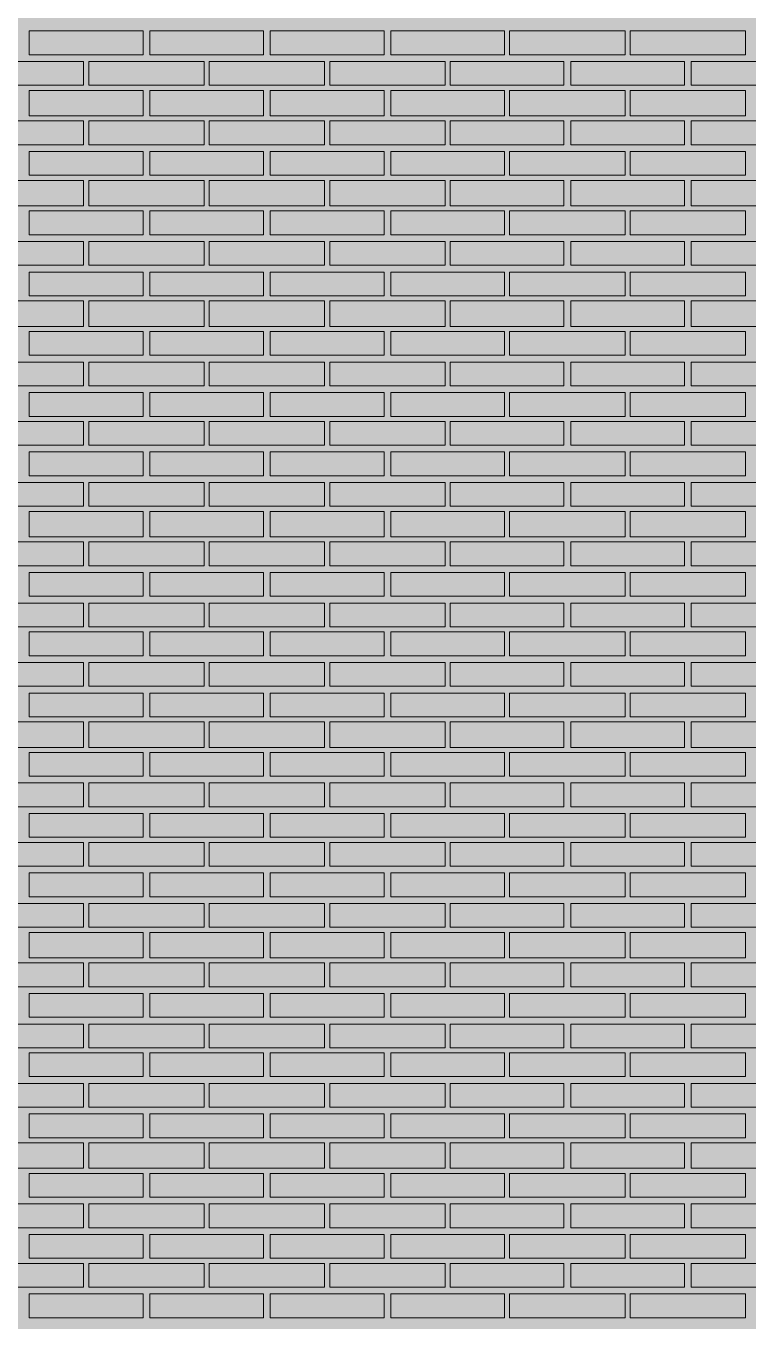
# Model space of a CAD drawing. Header units: millimetres. Extents: x -28928 to 100580, y -22867 to 36490.
# Drawn here: x 75885 to 77685, y -491 to 2737 of the extents above; entities that cross this region are included whole.
import ezdxf

# ---------------------------------------------------------------- set-up
doc = ezdxf.new("R2010")
doc.units = ezdxf.units.MM
doc.layers.add('PDF _Геометрия', color=7, linetype='Continuous', true_color=0x8f8e8d)
doc.layers.add('PDF _Сплошная заливка', color=7, linetype='Continuous', true_color=0xffffff)

msp = doc.modelspace()

# ---------------------------------------------------------------- hatches: boundary and pattern name
at = {"layer": 'PDF _Сплошная заливка', "true_color": 0xdcd6cf, "transparency": 33554559}
msp.add_hatch(color=254, dxfattribs=at).paths.add_polyline_path([(60798.4, -2005.5), (60798.4, -4713.2), (70224.5, -4713.2), (70224.5, -1464), (74070.3, -1464), (74070.3, -4713.2), (82294.9, -4713.2), (82294.9, 9028.4), (55763.7, 9028.4), (55763.7, -4713.2), (56851.1, -4713.2), (56851.1, -1464), (58251.4, -1464), (58251.4, -4713.2), (59499.5, -4713.2), (59499.5, -2005.5)])

# ---------------------------------------------------------------- linework, layer by layer
at = {"layer": 'PDF _Геометрия', "lineweight": 9}
for points in [[(76177.2, 2724.5), (76177.2, 2665.3), (75893.7, 2665.3), (75893.7, 2724.5)], [(76477.6, 2724.5), (76477.6, 2665.3), (76194.1, 2665.3), (76194.1, 2724.5)], [(76778, 2724.5), (76778, 2665.3), (76494.5, 2665.3), (76494.5, 2724.5)], [(77078.4, 2724.5), (77078.4, 2665.3), (76794.9, 2665.3), (76794.9, 2724.5)], [(77378.7, 2724.5), (77378.7, 2665.3), (77091.1, 2665.3), (77091.1, 2724.5)], [(77679.1, 2724.5), (77679.1, 2665.3), (77391.4, 2665.3), (77391.4, 2724.5)], [(76029.1, 2589.1), (75885.3, 2589.1), (75745.7, 2589.1), (75745.7, 2648.4), (75885.3, 2648.4), (76029.1, 2648.4)], [(76329.5, 2589.1), (76185.7, 2589.1), (76041.8, 2589.1), (76041.8, 2648.4), (76185.7, 2648.4), (76329.5, 2648.4)], [(76629.9, 2589.1), (76486.1, 2589.1), (76342.2, 2589.1), (76342.2, 2648.4), (76486.1, 2648.4), (76629.9, 2648.4)], [(76930.3, 2589.1), (76786.4, 2589.1), (76642.6, 2589.1), (76642.6, 2648.4), (76786.4, 2648.4), (76930.3, 2648.4)], [(77226.4, 2589.1), (77086.8, 2589.1), (76943, 2589.1), (76943, 2648.4), (77086.8, 2648.4), (77226.4, 2648.4)], [(77526.8, 2589.1), (77387.2, 2589.1), (77243.4, 2589.1), (77243.4, 2648.4), (77387.2, 2648.4), (77526.8, 2648.4)], [(77827.2, 2589.1), (77683.4, 2589.1), (77543.7, 2589.1), (77543.7, 2648.4), (77683.4, 2648.4), (77827.2, 2648.4)], [(76177.2, 2576.4), (76177.2, 2513), (75893.7, 2513), (75893.7, 2576.4)], [(76477.6, 2576.4), (76477.6, 2513), (76194.1, 2513), (76194.1, 2576.4)], [(76778, 2576.4), (76778, 2513), (76494.5, 2513), (76494.5, 2576.4)], [(77078.4, 2576.4), (77078.4, 2513), (76794.9, 2513), (76794.9, 2576.4)], [(77378.7, 2576.4), (77378.7, 2513), (77091.1, 2513), (77091.1, 2576.4)], [(77679.1, 2576.4), (77679.1, 2513), (77391.4, 2513), (77391.4, 2576.4)], [(76029.1, 2441), (75885.3, 2441), (75745.7, 2441), (75745.7, 2500.3), (75885.3, 2500.3), (76029.1, 2500.3)], [(76329.5, 2441), (76185.7, 2441), (76041.8, 2441), (76041.8, 2500.3), (76185.7, 2500.3), (76329.5, 2500.3)], [(76629.9, 2441), (76486.1, 2441), (76342.2, 2441), (76342.2, 2500.3), (76486.1, 2500.3), (76629.9, 2500.3)], [(76930.3, 2441), (76786.4, 2441), (76642.6, 2441), (76642.6, 2500.3), (76786.4, 2500.3), (76930.3, 2500.3)], [(77226.4, 2441), (77086.8, 2441), (76943, 2441), (76943, 2500.3), (77086.8, 2500.3), (77226.4, 2500.3)], [(77526.8, 2441), (77387.2, 2441), (77243.4, 2441), (77243.4, 2500.3), (77387.2, 2500.3), (77526.8, 2500.3)], [(77827.2, 2441), (77683.4, 2441), (77543.7, 2441), (77543.7, 2500.3), (77683.4, 2500.3), (77827.2, 2500.3)], [(76177.2, 2424.1), (76177.2, 2364.9), (75893.7, 2364.9), (75893.7, 2424.1)], [(76477.6, 2424.1), (76477.6, 2364.9), (76194.1, 2364.9), (76194.1, 2424.1)], [(76778, 2424.1), (76778, 2364.9), (76494.5, 2364.9), (76494.5, 2424.1)], [(77078.4, 2424.1), (77078.4, 2364.9), (76794.9, 2364.9), (76794.9, 2424.1)], [(77378.7, 2424.1), (77378.7, 2364.9), (77091.1, 2364.9), (77091.1, 2424.1)], [(77679.1, 2424.1), (77679.1, 2364.9), (77391.4, 2364.9), (77391.4, 2424.1)], [(76029.1, 2288.7), (75885.3, 2288.7), (75745.7, 2288.7), (75745.7, 2352.2), (75885.3, 2352.2), (76029.1, 2352.2)], [(76329.5, 2288.7), (76185.7, 2288.7), (76041.8, 2288.7), (76041.8, 2352.2), (76185.7, 2352.2), (76329.5, 2352.2)], [(76629.9, 2288.7), (76486.1, 2288.7), (76342.2, 2288.7), (76342.2, 2352.2), (76486.1, 2352.2), (76629.9, 2352.2)], [(76930.3, 2288.7), (76786.4, 2288.7), (76642.6, 2288.7), (76642.6, 2352.2), (76786.4, 2352.2), (76930.3, 2352.2)], [(77226.4, 2288.7), (77086.8, 2288.7), (76943, 2288.7), (76943, 2352.2), (77086.8, 2352.2), (77226.4, 2352.2)], [(77526.8, 2288.7), (77387.2, 2288.7), (77243.4, 2288.7), (77243.4, 2352.2), (77387.2, 2352.2), (77526.8, 2352.2)], [(77827.2, 2288.7), (77683.4, 2288.7), (77543.7, 2288.7), (77543.7, 2352.2), (77683.4, 2352.2), (77827.2, 2352.2)], [(76177.2, 2276), (76177.2, 2216.8), (75893.7, 2216.8), (75893.7, 2276)], [(76477.6, 2276), (76477.6, 2216.8), (76194.1, 2216.8), (76194.1, 2276)], [(76778, 2276), (76778, 2216.8), (76494.5, 2216.8), (76494.5, 2276)], [(77078.4, 2276), (77078.4, 2216.8), (76794.9, 2216.8), (76794.9, 2276)], [(77378.7, 2276), (77378.7, 2216.8), (77091.1, 2216.8), (77091.1, 2276)], [(77679.1, 2276), (77679.1, 2216.8), (77391.4, 2216.8), (77391.4, 2276)], [(76029.1, 2140.7), (75885.3, 2140.7), (75745.7, 2140.7), (75745.7, 2199.9), (75885.3, 2199.9), (76029.1, 2199.9)], [(76329.5, 2140.7), (76185.7, 2140.7), (76041.8, 2140.7), (76041.8, 2199.9), (76185.7, 2199.9), (76329.5, 2199.9)], [(76629.9, 2140.7), (76486.1, 2140.7), (76342.2, 2140.7), (76342.2, 2199.9), (76486.1, 2199.9), (76629.9, 2199.9)], [(76930.3, 2140.7), (76786.4, 2140.7), (76642.6, 2140.7), (76642.6, 2199.9), (76786.4, 2199.9), (76930.3, 2199.9)], [(77226.4, 2140.7), (77086.8, 2140.7), (76943, 2140.7), (76943, 2199.9), (77086.8, 2199.9), (77226.4, 2199.9)], [(77526.8, 2140.7), (77387.2, 2140.7), (77243.4, 2140.7), (77243.4, 2199.9), (77387.2, 2199.9), (77526.8, 2199.9)], [(77827.2, 2140.7), (77683.4, 2140.7), (77543.7, 2140.7), (77543.7, 2199.9), (77683.4, 2199.9), (77827.2, 2199.9)], [(76177.2, 2123.7), (76177.2, 2064.5), (75893.7, 2064.5), (75893.7, 2123.7)], [(76477.6, 2123.7), (76477.6, 2064.5), (76194.1, 2064.5), (76194.1, 2123.7)], [(76778, 2123.7), (76778, 2064.5), (76494.5, 2064.5), (76494.5, 2123.7)], [(77078.4, 2123.7), (77078.4, 2064.5), (76794.9, 2064.5), (76794.9, 2123.7)], [(77378.7, 2123.7), (77378.7, 2064.5), (77091.1, 2064.5), (77091.1, 2123.7)], [(77679.1, 2123.7), (77679.1, 2064.5), (77391.4, 2064.5), (77391.4, 2123.7)], [(76029.1, 1988.4), (75885.3, 1988.4), (75745.7, 1988.4), (75745.7, 2051.8), (75885.3, 2051.8), (76029.1, 2051.8)], [(76329.5, 1988.4), (76185.7, 1988.4), (76041.8, 1988.4), (76041.8, 2051.8), (76185.7, 2051.8), (76329.5, 2051.8)], [(76629.9, 1988.4), (76486.1, 1988.4), (76342.2, 1988.4), (76342.2, 2051.8), (76486.1, 2051.8), (76629.9, 2051.8)], [(76930.3, 1988.4), (76786.4, 1988.4), (76642.6, 1988.4), (76642.6, 2051.8), (76786.4, 2051.8), (76930.3, 2051.8)], [(77226.4, 1988.4), (77086.8, 1988.4), (76943, 1988.4), (76943, 2051.8), (77086.8, 2051.8), (77226.4, 2051.8)], [(77526.8, 1988.4), (77387.2, 1988.4), (77243.4, 1988.4), (77243.4, 2051.8), (77387.2, 2051.8), (77526.8, 2051.8)], [(77827.2, 1988.4), (77683.4, 1988.4), (77543.7, 1988.4), (77543.7, 2051.8), (77683.4, 2051.8), (77827.2, 2051.8)], [(76177.2, 1975.7), (76177.2, 1916.4), (75893.7, 1916.4), (75893.7, 1975.7)], [(76477.6, 1975.7), (76477.6, 1916.4), (76194.1, 1916.4), (76194.1, 1975.7)], [(76778, 1975.7), (76778, 1916.4), (76494.5, 1916.4), (76494.5, 1975.7)], [(77078.4, 1975.7), (77078.4, 1916.4), (76794.9, 1916.4), (76794.9, 1975.7)], [(77378.7, 1975.7), (77378.7, 1916.4), (77091.1, 1916.4), (77091.1, 1975.7)], [(77679.1, 1975.7), (77679.1, 1916.4), (77391.4, 1916.4), (77391.4, 1975.7)], [(76029.1, 1840.3), (75885.3, 1840.3), (75745.7, 1840.3), (75745.7, 1899.5), (75885.3, 1899.5), (76029.1, 1899.5)], [(76329.5, 1840.3), (76185.7, 1840.3), (76041.8, 1840.3), (76041.8, 1899.5), (76185.7, 1899.5), (76329.5, 1899.5)], [(76629.9, 1840.3), (76486.1, 1840.3), (76342.2, 1840.3), (76342.2, 1899.5), (76486.1, 1899.5), (76629.9, 1899.5)], [(76930.3, 1840.3), (76786.4, 1840.3), (76642.6, 1840.3), (76642.6, 1899.5), (76786.4, 1899.5), (76930.3, 1899.5)], [(77226.4, 1840.3), (77086.8, 1840.3), (76943, 1840.3), (76943, 1899.5), (77086.8, 1899.5), (77226.4, 1899.5)], [(77526.8, 1840.3), (77387.2, 1840.3), (77243.4, 1840.3), (77243.4, 1899.5), (77387.2, 1899.5), (77526.8, 1899.5)], [(77827.2, 1840.3), (77683.4, 1840.3), (77543.7, 1840.3), (77543.7, 1899.5), (77683.4, 1899.5), (77827.2, 1899.5)], [(76177.2, 1823.4), (76177.2, 1764.1), (75893.7, 1764.1), (75893.7, 1823.4)], [(76477.6, 1823.4), (76477.6, 1764.1), (76194.1, 1764.1), (76194.1, 1823.4)], [(76778, 1823.4), (76778, 1764.1), (76494.5, 1764.1), (76494.5, 1823.4)], [(77078.4, 1823.4), (77078.4, 1764.1), (76794.9, 1764.1), (76794.9, 1823.4)], [(77378.7, 1823.4), (77378.7, 1764.1), (77091.1, 1764.1), (77091.1, 1823.4)], [(77679.1, 1823.4), (77679.1, 1764.1), (77391.4, 1764.1), (77391.4, 1823.4)], [(76029.1, 1692.2), (75885.3, 1692.2), (75745.7, 1692.2), (75745.7, 1751.4), (75885.3, 1751.4), (76029.1, 1751.4)], [(76329.5, 1692.2), (76185.7, 1692.2), (76041.8, 1692.2), (76041.8, 1751.4), (76185.7, 1751.4), (76329.5, 1751.4)], [(76629.9, 1692.2), (76486.1, 1692.2), (76342.2, 1692.2), (76342.2, 1751.4), (76486.1, 1751.4), (76629.9, 1751.4)], [(76930.3, 1692.2), (76786.4, 1692.2), (76642.6, 1692.2), (76642.6, 1751.4), (76786.4, 1751.4), (76930.3, 1751.4)], [(77226.4, 1692.2), (77086.8, 1692.2), (76943, 1692.2), (76943, 1751.4), (77086.8, 1751.4), (77226.4, 1751.4)], [(77526.8, 1692.2), (77387.2, 1692.2), (77243.4, 1692.2), (77243.4, 1751.4), (77387.2, 1751.4), (77526.8, 1751.4)], [(77827.2, 1692.2), (77683.4, 1692.2), (77543.7, 1692.2), (77543.7, 1751.4), (77683.4, 1751.4), (77827.2, 1751.4)], [(76177.2, 1675.3), (76177.2, 1616), (75893.7, 1616), (75893.7, 1675.3)], [(76477.6, 1675.3), (76477.6, 1616), (76194.1, 1616), (76194.1, 1675.3)], [(76778, 1675.3), (76778, 1616), (76494.5, 1616), (76494.5, 1675.3)], [(77078.4, 1675.3), (77078.4, 1616), (76794.9, 1616), (76794.9, 1675.3)], [(77378.7, 1675.3), (77378.7, 1616), (77091.1, 1616), (77091.1, 1675.3)], [(77679.1, 1675.3), (77679.1, 1616), (77391.4, 1616), (77391.4, 1675.3)], [(76029.1, 1539.9), (75885.3, 1539.9), (75745.7, 1539.9), (75745.7, 1599.1), (75885.3, 1599.1), (76029.1, 1599.1)], [(76329.5, 1539.9), (76185.7, 1539.9), (76041.8, 1539.9), (76041.8, 1599.1), (76185.7, 1599.1), (76329.5, 1599.1)], [(76629.9, 1539.9), (76486.1, 1539.9), (76342.2, 1539.9), (76342.2, 1599.1), (76486.1, 1599.1), (76629.9, 1599.1)], [(76930.3, 1539.9), (76786.4, 1539.9), (76642.6, 1539.9), (76642.6, 1599.1), (76786.4, 1599.1), (76930.3, 1599.1)], [(77226.4, 1539.9), (77086.8, 1539.9), (76943, 1539.9), (76943, 1599.1), (77086.8, 1599.1), (77226.4, 1599.1)], [(77526.8, 1539.9), (77387.2, 1539.9), (77243.4, 1539.9), (77243.4, 1599.1), (77387.2, 1599.1), (77526.8, 1599.1)], [(77827.2, 1539.9), (77683.4, 1539.9), (77543.7, 1539.9), (77543.7, 1599.1), (77683.4, 1599.1), (77827.2, 1599.1)], [(76177.2, 1527.2), (76177.2, 1463.7), (75893.7, 1463.7), (75893.7, 1527.2)], [(76477.6, 1527.2), (76477.6, 1463.7), (76194.1, 1463.7), (76194.1, 1527.2)], [(76778, 1527.2), (76778, 1463.7), (76494.5, 1463.7), (76494.5, 1527.2)], [(77078.4, 1527.2), (77078.4, 1463.7), (76794.9, 1463.7), (76794.9, 1527.2)], [(77378.7, 1527.2), (77378.7, 1463.7), (77091.1, 1463.7), (77091.1, 1527.2)], [(77679.1, 1527.2), (77679.1, 1463.7), (77391.4, 1463.7), (77391.4, 1527.2)], [(76029.1, 1391.8), (75885.3, 1391.8), (75745.7, 1391.8), (75745.7, 1451), (75885.3, 1451), (76029.1, 1451)], [(76329.5, 1391.8), (76185.7, 1391.8), (76041.8, 1391.8), (76041.8, 1451), (76185.7, 1451), (76329.5, 1451)], [(76629.9, 1391.8), (76486.1, 1391.8), (76342.2, 1391.8), (76342.2, 1451), (76486.1, 1451), (76629.9, 1451)], [(76930.3, 1391.8), (76786.4, 1391.8), (76642.6, 1391.8), (76642.6, 1451), (76786.4, 1451), (76930.3, 1451)], [(77226.4, 1391.8), (77086.8, 1391.8), (76943, 1391.8), (76943, 1451), (77086.8, 1451), (77226.4, 1451)], [(77526.8, 1391.8), (77387.2, 1391.8), (77243.4, 1391.8), (77243.4, 1451), (77387.2, 1451), (77526.8, 1451)], [(77827.2, 1391.8), (77683.4, 1391.8), (77543.7, 1391.8), (77543.7, 1451), (77683.4, 1451), (77827.2, 1451)], [(76177.2, 1374.9), (76177.2, 1315.7), (75893.7, 1315.7), (75893.7, 1374.9)], [(76477.6, 1374.9), (76477.6, 1315.7), (76194.1, 1315.7), (76194.1, 1374.9)], [(76778, 1374.9), (76778, 1315.7), (76494.5, 1315.7), (76494.5, 1374.9)], [(77078.4, 1374.9), (77078.4, 1315.7), (76794.9, 1315.7), (76794.9, 1374.9)], [(77378.7, 1374.9), (77378.7, 1315.7), (77091.1, 1315.7), (77091.1, 1374.9)], [(77679.1, 1374.9), (77679.1, 1315.7), (77391.4, 1315.7), (77391.4, 1374.9)], [(76029.1, 1239.5), (75885.3, 1239.5), (75745.7, 1239.5), (75745.7, 1298.7), (75885.3, 1298.7), (76029.1, 1298.7)], [(76329.5, 1239.5), (76185.7, 1239.5), (76041.8, 1239.5), (76041.8, 1298.7), (76185.7, 1298.7), (76329.5, 1298.7)], [(76629.9, 1239.5), (76486.1, 1239.5), (76342.2, 1239.5), (76342.2, 1298.7), (76486.1, 1298.7), (76629.9, 1298.7)], [(76930.3, 1239.5), (76786.4, 1239.5), (76642.6, 1239.5), (76642.6, 1298.7), (76786.4, 1298.7), (76930.3, 1298.7)], [(77226.4, 1239.5), (77086.8, 1239.5), (76943, 1239.5), (76943, 1298.7), (77086.8, 1298.7), (77226.4, 1298.7)], [(77526.8, 1239.5), (77387.2, 1239.5), (77243.4, 1239.5), (77243.4, 1298.7), (77387.2, 1298.7), (77526.8, 1298.7)], [(77827.2, 1239.5), (77683.4, 1239.5), (77543.7, 1239.5), (77543.7, 1298.7), (77683.4, 1298.7), (77827.2, 1298.7)], [(76177.2, 1226.8), (76177.2, 1167.6), (75893.7, 1167.6), (75893.7, 1226.8)], [(76477.6, 1226.8), (76477.6, 1167.6), (76194.1, 1167.6), (76194.1, 1226.8)], [(76778, 1226.8), (76778, 1167.6), (76494.5, 1167.6), (76494.5, 1226.8)], [(77078.4, 1226.8), (77078.4, 1167.6), (76794.9, 1167.6), (76794.9, 1226.8)], [(77378.7, 1226.8), (77378.7, 1167.6), (77091.1, 1167.6), (77091.1, 1226.8)], [(77679.1, 1226.8), (77679.1, 1167.6), (77391.4, 1167.6), (77391.4, 1226.8)], [(76029.1, 1091.4), (75885.3, 1091.4), (75745.7, 1091.4), (75745.7, 1150.7), (75885.3, 1150.7), (76029.1, 1150.7)], [(76329.5, 1091.4), (76185.7, 1091.4), (76041.8, 1091.4), (76041.8, 1150.7), (76185.7, 1150.7), (76329.5, 1150.7)], [(76629.9, 1091.4), (76486.1, 1091.4), (76342.2, 1091.4), (76342.2, 1150.7), (76486.1, 1150.7), (76629.9, 1150.7)], [(76930.3, 1091.4), (76786.4, 1091.4), (76642.6, 1091.4), (76642.6, 1150.7), (76786.4, 1150.7), (76930.3, 1150.7)], [(77226.4, 1091.4), (77086.8, 1091.4), (76943, 1091.4), (76943, 1150.7), (77086.8, 1150.7), (77226.4, 1150.7)], [(77526.8, 1091.4), (77387.2, 1091.4), (77243.4, 1091.4), (77243.4, 1150.7), (77387.2, 1150.7), (77526.8, 1150.7)], [(77827.2, 1091.4), (77683.4, 1091.4), (77543.7, 1091.4), (77543.7, 1150.7), (77683.4, 1150.7), (77827.2, 1150.7)], [(76177.2, 1074.5), (76177.2, 1015.3), (75893.7, 1015.3), (75893.7, 1074.5)], [(76477.6, 1074.5), (76477.6, 1015.3), (76194.1, 1015.3), (76194.1, 1074.5)], [(76778, 1074.5), (76778, 1015.3), (76494.5, 1015.3), (76494.5, 1074.5)], [(77078.4, 1074.5), (77078.4, 1015.3), (76794.9, 1015.3), (76794.9, 1074.5)], [(77378.7, 1074.5), (77378.7, 1015.3), (77091.1, 1015.3), (77091.1, 1074.5)], [(77679.1, 1074.5), (77679.1, 1015.3), (77391.4, 1015.3), (77391.4, 1074.5)], [(76029.1, 939.1), (75885.3, 939.1), (75745.7, 939.1), (75745.7, 1002.6), (75885.3, 1002.6), (76029.1, 1002.6)], [(76329.5, 939.1), (76185.7, 939.1), (76041.8, 939.1), (76041.8, 1002.6), (76185.7, 1002.6), (76329.5, 1002.6)], [(76629.9, 939.1), (76486.1, 939.1), (76342.2, 939.1), (76342.2, 1002.6), (76486.1, 1002.6), (76629.9, 1002.6)], [(76930.3, 939.1), (76786.4, 939.1), (76642.6, 939.1), (76642.6, 1002.6), (76786.4, 1002.6), (76930.3, 1002.6)], [(77226.4, 939.1), (77086.8, 939.1), (76943, 939.1), (76943, 1002.6), (77086.8, 1002.6), (77226.4, 1002.6)], [(77526.8, 939.1), (77387.2, 939.1), (77243.4, 939.1), (77243.4, 1002.6), (77387.2, 1002.6), (77526.8, 1002.6)], [(77827.2, 939.1), (77683.4, 939.1), (77543.7, 939.1), (77543.7, 1002.6), (77683.4, 1002.6), (77827.2, 1002.6)], [(76177.2, 926.4), (76177.2, 867.2), (75893.7, 867.2), (75893.7, 926.4)], [(76477.6, 926.4), (76477.6, 867.2), (76194.1, 867.2), (76194.1, 926.4)], [(76778, 926.4), (76778, 867.2), (76494.5, 867.2), (76494.5, 926.4)], [(77078.4, 926.4), (77078.4, 867.2), (76794.9, 867.2), (76794.9, 926.4)], [(77378.7, 926.4), (77378.7, 867.2), (77091.1, 867.2), (77091.1, 926.4)], [(77679.1, 926.4), (77679.1, 867.2), (77391.4, 867.2), (77391.4, 926.4)], [(76029.1, 791), (75885.3, 791), (75745.7, 791), (75745.7, 850.3), (75885.3, 850.3), (76029.1, 850.3)], [(76329.5, 791), (76185.7, 791), (76041.8, 791), (76041.8, 850.3), (76185.7, 850.3), (76329.5, 850.3)], [(76629.9, 791), (76486.1, 791), (76342.2, 791), (76342.2, 850.3), (76486.1, 850.3), (76629.9, 850.3)], [(76930.3, 791), (76786.4, 791), (76642.6, 791), (76642.6, 850.3), (76786.4, 850.3), (76930.3, 850.3)], [(77226.4, 791), (77086.8, 791), (76943, 791), (76943, 850.3), (77086.8, 850.3), (77226.4, 850.3)], [(77526.8, 791), (77387.2, 791), (77243.4, 791), (77243.4, 850.3), (77387.2, 850.3), (77526.8, 850.3)], [(77827.2, 791), (77683.4, 791), (77543.7, 791), (77543.7, 850.3), (77683.4, 850.3), (77827.2, 850.3)], [(76177.2, 774.1), (76177.2, 714.9), (75893.7, 714.9), (75893.7, 774.1)], [(76477.6, 774.1), (76477.6, 714.9), (76194.1, 714.9), (76194.1, 774.1)], [(76778, 774.1), (76778, 714.9), (76494.5, 714.9), (76494.5, 774.1)], [(77078.4, 774.1), (77078.4, 714.9), (76794.9, 714.9), (76794.9, 774.1)], [(77378.7, 774.1), (77378.7, 714.9), (77091.1, 714.9), (77091.1, 774.1)], [(77679.1, 774.1), (77679.1, 714.9), (77391.4, 714.9), (77391.4, 774.1)], [(76029.1, 643), (75885.3, 643), (75745.7, 643), (75745.7, 702.2), (75885.3, 702.2), (76029.1, 702.2)], [(76329.5, 643), (76185.7, 643), (76041.8, 643), (76041.8, 702.2), (76185.7, 702.2), (76329.5, 702.2)], [(76629.9, 643), (76486.1, 643), (76342.2, 643), (76342.2, 702.2), (76486.1, 702.2), (76629.9, 702.2)], [(76930.3, 643), (76786.4, 643), (76642.6, 643), (76642.6, 702.2), (76786.4, 702.2), (76930.3, 702.2)], [(77226.4, 643), (77086.8, 643), (76943, 643), (76943, 702.2), (77086.8, 702.2), (77226.4, 702.2)], [(77526.8, 643), (77387.2, 643), (77243.4, 643), (77243.4, 702.2), (77387.2, 702.2), (77526.8, 702.2)], [(77827.2, 643), (77683.4, 643), (77543.7, 643), (77543.7, 702.2), (77683.4, 702.2), (77827.2, 702.2)], [(76177.2, 626), (76177.2, 566.8), (75893.7, 566.8), (75893.7, 626)], [(76477.6, 626), (76477.6, 566.8), (76194.1, 566.8), (76194.1, 626)], [(76778, 626), (76778, 566.8), (76494.5, 566.8), (76494.5, 626)], [(77078.4, 626), (77078.4, 566.8), (76794.9, 566.8), (76794.9, 626)], [(77378.7, 626), (77378.7, 566.8), (77091.1, 566.8), (77091.1, 626)], [(77679.1, 626), (77679.1, 566.8), (77391.4, 566.8), (77391.4, 626)], [(76029.1, 490.7), (75885.3, 490.7), (75745.7, 490.7), (75745.7, 549.9), (75885.3, 549.9), (76029.1, 549.9)], [(76329.5, 490.7), (76185.7, 490.7), (76041.8, 490.7), (76041.8, 549.9), (76185.7, 549.9), (76329.5, 549.9)], [(76629.9, 490.7), (76486.1, 490.7), (76342.2, 490.7), (76342.2, 549.9), (76486.1, 549.9), (76629.9, 549.9)], [(76930.3, 490.7), (76786.4, 490.7), (76642.6, 490.7), (76642.6, 549.9), (76786.4, 549.9), (76930.3, 549.9)], [(77226.4, 490.7), (77086.8, 490.7), (76943, 490.7), (76943, 549.9), (77086.8, 549.9), (77226.4, 549.9)], [(77526.8, 490.7), (77387.2, 490.7), (77243.4, 490.7), (77243.4, 549.9), (77387.2, 549.9), (77526.8, 549.9)], [(77827.2, 490.7), (77683.4, 490.7), (77543.7, 490.7), (77543.7, 549.9), (77683.4, 549.9), (77827.2, 549.9)], [(76177.2, 478), (76177.2, 414.5), (75893.7, 414.5), (75893.7, 478)], [(76477.6, 478), (76477.6, 414.5), (76194.1, 414.5), (76194.1, 478)], [(76778, 478), (76778, 414.5), (76494.5, 414.5), (76494.5, 478)], [(77078.4, 478), (77078.4, 414.5), (76794.9, 414.5), (76794.9, 478)], [(77378.7, 478), (77378.7, 414.5), (77091.1, 414.5), (77091.1, 478)], [(77679.1, 478), (77679.1, 414.5), (77391.4, 414.5), (77391.4, 478)], [(76029.1, 342.6), (75885.3, 342.6), (75745.7, 342.6), (75745.7, 401.8), (75885.3, 401.8), (76029.1, 401.8)], [(76329.5, 342.6), (76185.7, 342.6), (76041.8, 342.6), (76041.8, 401.8), (76185.7, 401.8), (76329.5, 401.8)], [(76629.9, 342.6), (76486.1, 342.6), (76342.2, 342.6), (76342.2, 401.8), (76486.1, 401.8), (76629.9, 401.8)], [(76930.3, 342.6), (76786.4, 342.6), (76642.6, 342.6), (76642.6, 401.8), (76786.4, 401.8), (76930.3, 401.8)], [(77226.4, 342.6), (77086.8, 342.6), (76943, 342.6), (76943, 401.8), (77086.8, 401.8), (77226.4, 401.8)], [(77526.8, 342.6), (77387.2, 342.6), (77243.4, 342.6), (77243.4, 401.8), (77387.2, 401.8), (77526.8, 401.8)], [(77827.2, 342.6), (77683.4, 342.6), (77543.7, 342.6), (77543.7, 401.8), (77683.4, 401.8), (77827.2, 401.8)], [(76177.2, 325.7), (76177.2, 266.4), (75893.7, 266.4), (75893.7, 325.7)], [(76477.6, 325.7), (76477.6, 266.4), (76194.1, 266.4), (76194.1, 325.7)], [(76778, 325.7), (76778, 266.4), (76494.5, 266.4), (76494.5, 325.7)], [(77078.4, 325.7), (77078.4, 266.4), (76794.9, 266.4), (76794.9, 325.7)], [(77378.7, 325.7), (77378.7, 266.4), (77091.1, 266.4), (77091.1, 325.7)], [(77679.1, 325.7), (77679.1, 266.4), (77391.4, 266.4), (77391.4, 325.7)], [(76029.1, 190.3), (75885.3, 190.3), (75745.7, 190.3), (75745.7, 249.5), (75885.3, 249.5), (76029.1, 249.5)], [(76329.5, 190.3), (76185.7, 190.3), (76041.8, 190.3), (76041.8, 249.5), (76185.7, 249.5), (76329.5, 249.5)], [(76629.9, 190.3), (76486.1, 190.3), (76342.2, 190.3), (76342.2, 249.5), (76486.1, 249.5), (76629.9, 249.5)], [(76930.3, 190.3), (76786.4, 190.3), (76642.6, 190.3), (76642.6, 249.5), (76786.4, 249.5), (76930.3, 249.5)], [(77226.4, 190.3), (77086.8, 190.3), (76943, 190.3), (76943, 249.5), (77086.8, 249.5), (77226.4, 249.5)], [(77526.8, 190.3), (77387.2, 190.3), (77243.4, 190.3), (77243.4, 249.5), (77387.2, 249.5), (77526.8, 249.5)], [(77827.2, 190.3), (77683.4, 190.3), (77543.7, 190.3), (77543.7, 249.5), (77683.4, 249.5), (77827.2, 249.5)], [(76177.2, 177.6), (76177.2, 118.4), (75893.7, 118.4), (75893.7, 177.6)], [(76477.6, 177.6), (76477.6, 118.4), (76194.1, 118.4), (76194.1, 177.6)], [(76778, 177.6), (76778, 118.4), (76494.5, 118.4), (76494.5, 177.6)], [(77078.4, 177.6), (77078.4, 118.4), (76794.9, 118.4), (76794.9, 177.6)], [(77378.7, 177.6), (77378.7, 118.4), (77091.1, 118.4), (77091.1, 177.6)], [(77679.1, 177.6), (77679.1, 118.4), (77391.4, 118.4), (77391.4, 177.6)], [(76029.1, 42.2), (75885.3, 42.2), (75745.7, 42.2), (75745.7, 101.4), (75885.3, 101.4), (76029.1, 101.4)], [(76329.5, 42.2), (76185.7, 42.2), (76041.8, 42.2), (76041.8, 101.4), (76185.7, 101.4), (76329.5, 101.4)], [(76629.9, 42.2), (76486.1, 42.2), (76342.2, 42.2), (76342.2, 101.4), (76486.1, 101.4), (76629.9, 101.4)], [(76930.3, 42.2), (76786.4, 42.2), (76642.6, 42.2), (76642.6, 101.4), (76786.4, 101.4), (76930.3, 101.4)], [(77226.4, 42.2), (77086.8, 42.2), (76943, 42.2), (76943, 101.4), (77086.8, 101.4), (77226.4, 101.4)], [(77526.8, 42.2), (77387.2, 42.2), (77243.4, 42.2), (77243.4, 101.4), (77387.2, 101.4), (77526.8, 101.4)], [(77827.2, 42.2), (77683.4, 42.2), (77543.7, 42.2), (77543.7, 101.4), (77683.4, 101.4), (77827.2, 101.4)], [(76177.2, 25.3), (76177.2, -34), (75893.7, -34), (75893.7, 25.3)], [(76477.6, 25.3), (76477.6, -34), (76194.1, -34), (76194.1, 25.3)], [(76778, 25.3), (76778, -34), (76494.5, -34), (76494.5, 25.3)], [(77078.4, 25.3), (77078.4, -34), (76794.9, -34), (76794.9, 25.3)], [(77378.7, 25.3), (77378.7, -34), (77091.1, -34), (77091.1, 25.3)], [(77679.1, 25.3), (77679.1, -34), (77391.4, -34), (77391.4, 25.3)], [(76029.1, -110.1), (75885.3, -110.1), (75745.7, -110.1), (75745.7, -46.6), (75885.3, -46.6), (76029.1, -46.6)], [(76329.5, -110.1), (76185.7, -110.1), (76041.8, -110.1), (76041.8, -46.6), (76185.7, -46.6), (76329.5, -46.6)], [(76629.9, -110.1), (76486.1, -110.1), (76342.2, -110.1), (76342.2, -46.6), (76486.1, -46.6), (76629.9, -46.6)], [(76930.3, -110.1), (76786.4, -110.1), (76642.6, -110.1), (76642.6, -46.6), (76786.4, -46.6), (76930.3, -46.6)], [(77226.4, -110.1), (77086.8, -110.1), (76943, -110.1), (76943, -46.6), (77086.8, -46.6), (77226.4, -46.6)], [(77526.8, -110.1), (77387.2, -110.1), (77243.4, -110.1), (77243.4, -46.6), (77387.2, -46.6), (77526.8, -46.6)], [(77827.2, -110.1), (77683.4, -110.1), (77543.7, -110.1), (77543.7, -46.6), (77683.4, -46.6), (77827.2, -46.6)], [(76177.2, -122.8), (76177.2, -182), (75893.7, -182), (75893.7, -122.8)], [(76477.6, -122.8), (76477.6, -182), (76194.1, -182), (76194.1, -122.8)], [(76778, -122.8), (76778, -182), (76494.5, -182), (76494.5, -122.8)], [(77078.4, -122.8), (77078.4, -182), (76794.9, -182), (76794.9, -122.8)], [(77378.7, -122.8), (77378.7, -182), (77091.1, -182), (77091.1, -122.8)], [(77679.1, -122.8), (77679.1, -182), (77391.4, -182), (77391.4, -122.8)], [(76029.1, -258.2), (75885.3, -258.2), (75745.7, -258.2), (75745.7, -199), (75885.3, -199), (76029.1, -199)], [(76329.5, -258.2), (76185.7, -258.2), (76041.8, -258.2), (76041.8, -199), (76185.7, -199), (76329.5, -199)], [(76629.9, -258.2), (76486.1, -258.2), (76342.2, -258.2), (76342.2, -199), (76486.1, -199), (76629.9, -199)], [(76930.3, -258.2), (76786.4, -258.2), (76642.6, -258.2), (76642.6, -199), (76786.4, -199), (76930.3, -199)], [(77226.4, -258.2), (77086.8, -258.2), (76943, -258.2), (76943, -199), (77086.8, -199), (77226.4, -199)], [(77526.8, -258.2), (77387.2, -258.2), (77243.4, -258.2), (77243.4, -199), (77387.2, -199), (77526.8, -199)], [(77827.2, -258.2), (77683.4, -258.2), (77543.7, -258.2), (77543.7, -199), (77683.4, -199), (77827.2, -199)], [(76177.2, -275.1), (76177.2, -334.3), (75893.7, -334.3), (75893.7, -275.1)], [(76477.6, -275.1), (76477.6, -334.3), (76194.1, -334.3), (76194.1, -275.1)], [(76778, -275.1), (76778, -334.3), (76494.5, -334.3), (76494.5, -275.1)], [(77078.4, -275.1), (77078.4, -334.3), (76794.9, -334.3), (76794.9, -275.1)], [(77378.7, -275.1), (77378.7, -334.3), (77091.1, -334.3), (77091.1, -275.1)], [(77679.1, -275.1), (77679.1, -334.3), (77391.4, -334.3), (77391.4, -275.1)], [(76029.1, -406.3), (75885.3, -406.3), (75745.7, -406.3), (75745.7, -347), (75885.3, -347), (76029.1, -347)], [(76329.5, -406.3), (76185.7, -406.3), (76041.8, -406.3), (76041.8, -347), (76185.7, -347), (76329.5, -347)], [(76629.9, -406.3), (76486.1, -406.3), (76342.2, -406.3), (76342.2, -347), (76486.1, -347), (76629.9, -347)], [(76930.3, -406.3), (76786.4, -406.3), (76642.6, -406.3), (76642.6, -347), (76786.4, -347), (76930.3, -347)], [(77226.4, -406.3), (77086.8, -406.3), (76943, -406.3), (76943, -347), (77086.8, -347), (77226.4, -347)], [(77526.8, -406.3), (77387.2, -406.3), (77243.4, -406.3), (77243.4, -347), (77387.2, -347), (77526.8, -347)], [(77827.2, -406.3), (77683.4, -406.3), (77543.7, -406.3), (77543.7, -347), (77683.4, -347), (77827.2, -347)], [(76177.2, -423.2), (76177.2, -482.4), (75893.7, -482.4), (75893.7, -423.2)], [(76477.6, -423.2), (76477.6, -482.4), (76194.1, -482.4), (76194.1, -423.2)], [(76778, -423.2), (76778, -482.4), (76494.5, -482.4), (76494.5, -423.2)], [(77078.4, -423.2), (77078.4, -482.4), (76794.9, -482.4), (76794.9, -423.2)], [(77378.7, -423.2), (77378.7, -482.4), (77091.1, -482.4), (77091.1, -423.2)], [(77679.1, -423.2), (77679.1, -482.4), (77391.4, -482.4), (77391.4, -423.2)]]:
    msp.add_lwpolyline(points, close=True, dxfattribs=at)

doc.saveas('drawing.dxf')
